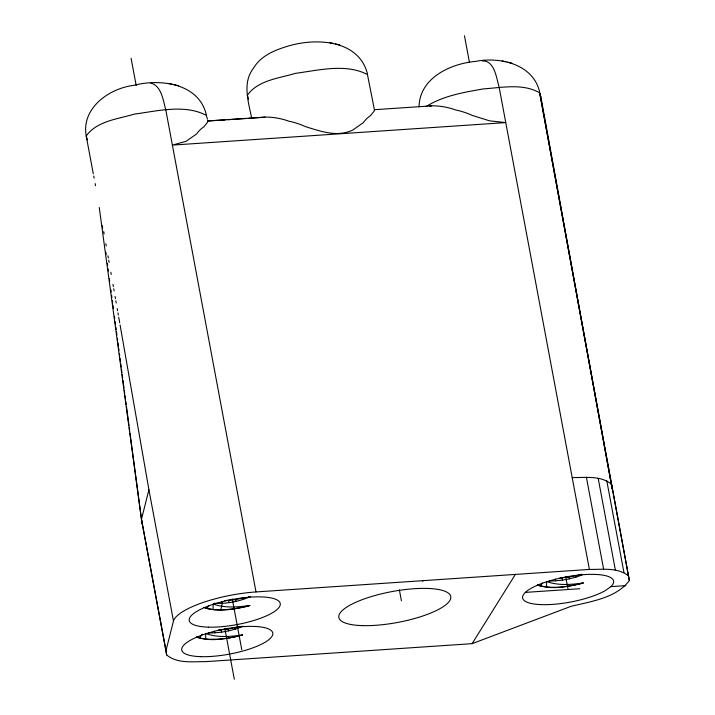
<?xml version="1.0" encoding="UTF-8"?>
<svg xmlns="http://www.w3.org/2000/svg" width="715" height="715" viewBox="0 0 715 715"><rect width="100%" height="100%" fill="white"/><g stroke="black" fill="none" stroke-linecap="round" stroke-linejoin="round"><path stroke-width="1.07" d="M242.412 634.965C230.516 638.379 218.021 639.818 205.661 639.058L205.67 633.499C217.306 637.825 230.31 636.681 242.412 634.965L238.774 636.046C225.073 638.888 210.004 642.025 196.5 636.851M249.875 605.453C237.979 608.858 225.484 610.306 213.133 609.546L213.133 603.978C224.769 608.304 237.773 607.16 249.875 605.453L246.237 606.526C232.536 609.368 217.467 612.514 203.963 607.33M546.51 587.033L546.519 581.474C558.147 585.8 571.151 584.655 583.252 582.94C568.747 586.729 552.927 589.276 538.216 585.344M419.07 106.857C419.464 77.962 450.557 63.671 475.538 61.392C500.169 56.539 533.301 64.18 539.664 92.074M120.084 324.994L148.926 489.784L141.463 519.304L166.649 654.958C177.418 663.94 192.943 661.482 205.974 661.634L472.097 643.661L570.972 606.356C590.992 601.431 616.25 598.115 629.343 580.553L539.664 92.825C522.871 83.119 501.948 87.65 483.572 88.883C463.856 92.324 443.121 95.747 425.961 106.642M166.649 654.958L166.014 650.507L173.477 620.986L148.926 489.784M207.716 120.96L207.565 122.211L203.775 126.93A84.191 43.49 69.4 0 0 196.536 134.018L186.034 141.32L172.378 145.1L505.764 122.587L489.552 120.835L472.222 115.401A84.191 79.419 -46 0 0 455.553 109.931C447.947 107.205 439.796 105.722 431.708 105.838L374.41 109.708L374.258 110.95L370.468 115.678A84.191 43.49 69.4 0 0 363.229 122.757L352.727 130.067C337.194 137.477 320.767 131.31 305.528 126.653A84.191 79.419 -46 0 0 288.869 121.192C281.254 118.458 273.103 116.983 265.015 117.099L207.716 120.96L225.493 119.888M472.097 643.661L515.363 574.422M204.839 607.848L206.707 608.537L209.093 605.48M202.229 634.232L199.244 638.057L197.376 637.369M540.093 586.032L542.479 582.975M610.851 586.631L605.319 590.581A46.296 12.763 -10.6 0 1 528.546 602.772A46.296 12.763 -10.6 0 1 564.332 577.246A46.296 12.763 -10.6 0 1 610.851 586.631L625.804 585.621M214.026 603.317C226.414 603.934 239.051 601.565 250.429 596.632M242.966 626.143C232.223 630.925 220.336 632.972 208.61 633.016M549.451 580.991C560.515 581.036 571.58 578.98 581.912 575.03L581.751 574.163M482.402 60.989C494.637 60.319 496.505 78.355 499.15 87.266L589.383 569.426C602.414 569.578 617.939 567.111 628.708 576.102M224.626 600.591L235.664 599.608L244.896 597.588M218.164 630.076L228.201 629.129L239.168 626.644M560.006 578.015L569.051 577.103L577.443 575.325M583.252 582.94L579.615 584.021C565.923 586.863 550.845 590 537.34 584.825M578.274 575.083L580.884 574.395M261.422 117.626L265.015 117.099M429.742 106.106L431.708 105.838M206.286 114.588C198.779 83.172 160.017 78.436 133.508 85.389C108.85 88.526 81.161 108.251 86.22 136.02L93.299 173.843M227.71 119.745L246.478 118.476M248.686 118.324L263.048 117.358M173.477 620.986A62.482 17.223 -10.6 0 1 256.006 591.94L589.383 569.426M525.355 592.395L579.758 588.722M572.197 477.584C585.227 477.736 600.752 475.278 611.522 484.261L629.343 580.553M367.447 73.815C358.68 39.111 314.573 37.52 286.492 46.609C273.836 50.416 260.385 56.315 253.468 68.229C242.117 82.681 248.436 101.968 251.635 117.948M150.677 83.011C161.644 85.845 163.136 100.502 165.773 109.779L256.006 591.94M206.707 608.537L213.133 609.546M200.316 638.218L205.661 639.058M502.162 60.954L505.8 61.785M507.73 62.214L512.012 63.197M329.946 42.685L333.583 43.526M335.523 43.946L339.795 44.938M174.353 84.719L178.625 85.711M168.785 83.458L172.413 84.299M554.223 587.292L554.688 587.516M221.31 610.02L220.846 609.806L222.24 603.362L221.909 601.619M374.41 109.708L367.447 74.557C345.908 63.206 318.479 70.293 295.554 73.341C279.127 78.293 257.945 80.16 247.39 95.247L248.588 99.162M207.484 119.253L206.278 115.329C184.738 103.979 157.309 111.066 134.384 114.114C117.966 119.065 96.775 120.942 86.22 136.02L87.418 139.934M606.767 480.721L623.954 572.554M598.196 478.335L615.383 570.168M586.407 477.263L603.594 569.104M575.781 575.798L576.022 577.103M569.051 577.103L569.372 578.837M464.464 35.75L469.398 62.089M565.645 576.379L568.103 589.518M562.008 577.943L562.41 580.115M555.296 579.114L555.618 580.848M422.699 580.678L422.806 581.259M399.363 589.839L401.41 600.77M248.373 596.668L248.534 597.534M242.403 598.312L242.644 599.608M235.664 599.608L235.995 601.342M131.086 58.255L136.216 85.648M232.277 598.947L241.777 649.729M234.94 627.824L235.181 629.129M228.63 600.457L229.032 602.62M228.201 629.129L228.532 630.862M224.814 628.467L234.314 679.25M221.158 629.969L221.57 632.14M214.446 631.139L214.777 632.873M93.701 176.006L94.112 178.16M95.122 183.567L95.524 185.73M166.014 650.507L141.463 519.304L99.251 207.493M103.738 231.615L104.122 233.814M105.856 243.699L106.24 245.897M107.965 255.791L108.349 257.981M108.734 260.18L109.127 262.378M110.852 272.263L111.236 274.462M112.97 284.347L113.354 286.545M113.739 288.744L114.123 290.942M115.079 296.439L115.464 298.629M115.848 300.827L116.241 303.026M117.197 308.522L117.582 310.721M117.966 312.911L118.35 315.109M118.735 317.308L119.7 322.805M102.352 225.743L102.647 227.951M105.883 252.234L106.178 254.442M107.357 263.272L107.652 265.48M108.09 268.795L108.385 271.003M109.422 278.725L109.708 280.932M110.888 289.763L111.183 291.97M111.629 295.286L111.915 297.494M112.362 300.8L112.657 303.008M112.952 305.216L113.39 308.531M114.418 316.253L114.713 318.461M115.16 321.777L115.455 323.984M115.893 327.291L116.188 329.499M116.482 331.706L116.92 335.022M117.367 338.329L117.662 340.537M117.957 342.744L118.395 346.06M118.69 348.268L118.985 350.475M119.423 353.782L119.718 355.99M120.013 358.197L120.46 361.504M120.755 363.712L121.192 367.027M121.487 369.235L121.925 372.542M122.22 374.749L122.667 378.065M122.962 380.273L123.99 387.995M124.285 390.202L124.723 393.518M125.018 395.726L125.465 399.033M125.751 401.24L126.197 404.556M126.492 406.764L128.995 425.523M129.29 427.731L129.728 431.047M130.023 433.254L142.088 523.764M540.862 96.74L539.664 92.825L612.156 488.711L540.862 96.74M208.431 627.144A46.296 12.763 -10.6 0 0 280.101 605.382A46.296 12.763 -10.6 0 0 215.644 603.54A46.296 12.763 -10.6 0 0 208.431 627.144M200.969 656.665A46.296 12.763 -10.6 0 0 272.638 634.902A46.296 12.763 -10.6 0 0 208.181 633.052A46.296 12.763 -10.6 0 0 200.969 656.665M362.451 625.616A56.932 15.694 -10.6 0 0 450.593 598.857A56.932 15.694 -10.6 0 0 371.326 596.587A56.932 15.694 -10.6 0 0 362.451 625.616"/></g></svg>
